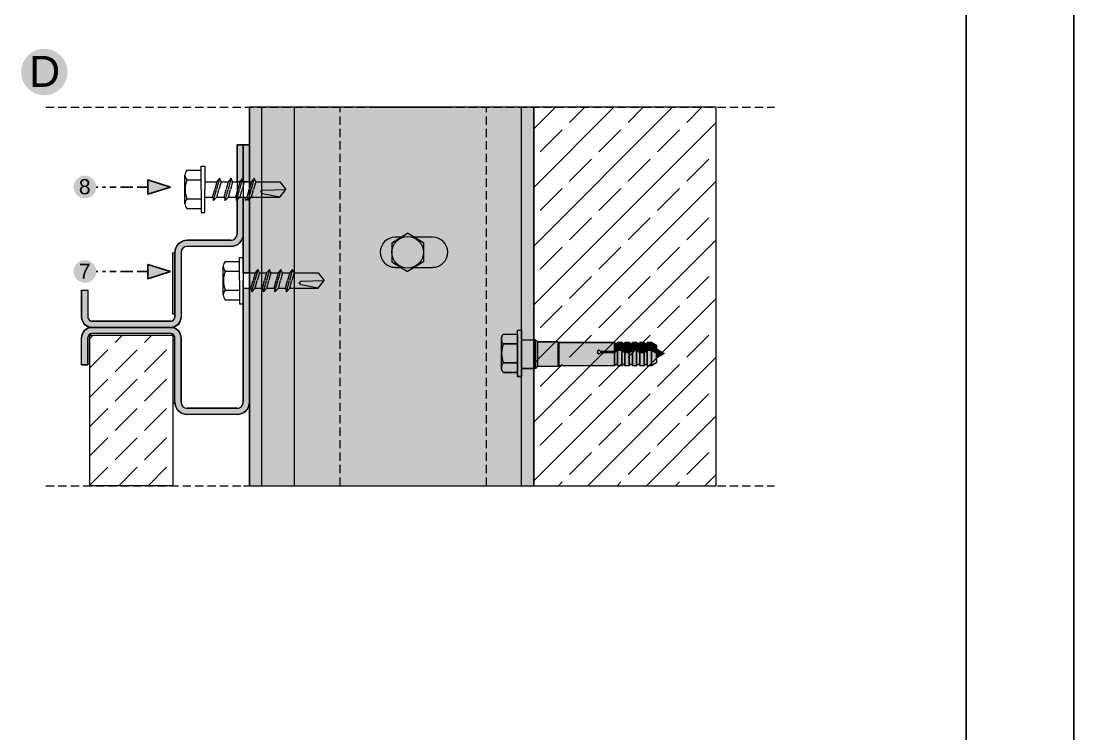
# Model space of a CAD drawing. Extents: x -106823 to -42801, y 48734 to 74234.
# Drawn here: x -45341 to -42801, y 69272 to 70990 of the extents above; entities that cross this region are included whole.
import ezdxf

# ---------------------------------------------------------------- set-up
doc = ezdxf.new("R2010")
doc.units = 0
doc.header["$MEASUREMENT"] = 0
doc.linetypes.add('Hidden Line', pattern=[30, 20, -10])
for name, color, linetype, lineweight, true_color in [('2D - Ogólne_Pen_No__2', 7, 'Continuous', 15, 0x7f7f7f), ('2D - Ogólne_Pen_No__5', 7, 'Continuous', 25, 0x40a5ff), ('2D - Ogólne_Pen_No__82', 7, 'Continuous', 20, 0xaaaaaa), ('2D Drafting - General_Pen_No__102', 7, 'Continuous', 13, 0xcccccc), ('2D Drafting - General_Pen_No__141', 7, 'Continuous', 0, 0xe8e8e8), ('2D Drafting - General_Pen_No__2', 7, 'Continuous', 15, 0x7f7f7f), ('2D Drafting - General_Pen_No__5', 7, 'Continuous', 25, 0x40a5ff), ('2D Drafting - General_Pen_No__81', 7, 'Continuous', 20, 0x6a6a6a)]:
    doc.layers.add(name, color=color, linetype=linetype, lineweight=lineweight, true_color=true_color)
for name, color, linetype, lineweight in [('2D Drafting - General_Pen_No__1', 7, 'Continuous', 13), ('2D Drafting - General_Pen_No__121', 255, 'Continuous', 0), ('Opisy - Tekst_Pen_No__121', 255, 'Continuous', 0)]:
    doc.layers.add(name, color=color, linetype=linetype, lineweight=lineweight)
doc.styles.add('GENERATED_STYLE_4', font='arial.ttf')

msp = doc.modelspace()

# ---------------------------------------------------------------- hatches: boundary and pattern name
at = {"layer": '2D - Ogólne_Pen_No__5', "linetype": 'Continuous'}
for points in [[(-45340.57, 70867.55, 1), (-45228.56, 70867.55, 1)], [(-45213.79, 70590.37, 1), (-45159.02, 70590.37, 1)], [(-45213.79, 70386.78, 1), (-45159.02, 70386.78, 1)]]:
    msp.add_hatch(color=256, dxfattribs=at).paths.add_polyline_path(points, flags=0)
at = {"layer": '2D Drafting - General_Pen_No__102', "linetype": 'Continuous'}
for points in [[(-44819.54, 70603.22), (-44819.54, 70692.07), (-44804.54, 70692.07), (-44804.54, 70603.22)], [(-44804.54, 70603.22), (-44804.54, 70692.07), (-44789.54, 70692.07), (-44789.54, 70605.06), (-44791.02, 70603.22)], [(-44804.54, 70603.22), (-44804.54, 70692.07), (-44789.54, 70692.07), (-44789.54, 70605.06), (-44791.02, 70603.22)], [(-45169.54, 70252.07, -0.4142136), (-45194.54, 70277.07), (-45194.54, 70342.07), (-45179.54, 70342.07), (-45179.54, 70334.03), (-45179.54, 70283.62), (-45179.54, 70277.07, 0.4142136), (-45169.54, 70267.07), (-44979.54, 70267.07, 0.4142136), (-44969.54, 70277.07), (-44969.54, 70432.07, -0.4142136), (-44939.54, 70462.07), (-44834.54, 70462.07, 0.4142136), (-44819.54, 70477.07), (-44819.54, 70528.67), (-44819.54, 70565.95), (-44804.54, 70565.95), (-44804.54, 70477.07, -0.4142136), (-44834.54, 70447.07), (-44939.54, 70447.07, 0.4142136), (-44954.54, 70432.07), (-44954.54, 70277.07, -0.4142136), (-44979.54, 70252.07)], [(-44789.54, 70383.59), (-44804.54, 70383.59), (-44804.54, 70420.87), (-44804.54, 70565.95), (-44801.01, 70565.95), (-44798.81, 70557.75), (-44790.61, 70565.95), (-44789.54, 70565.95)], [(-45169.54, 70252.07), (-44979.54, 70252.07, -0.4142136), (-44954.54, 70227.07), (-44954.54, 70072.07, 0.4142136), (-44939.54, 70057.07), (-44819.54, 70057.07, 0.4142136), (-44804.54, 70072.07), (-44804.54, 70346.31), (-44789.54, 70346.31), (-44789.54, 70072.07, -0.4142136), (-44819.54, 70042.07), (-44939.54, 70042.07, -0.4142136), (-44969.54, 70072.07), (-44969.54, 70227.07, 0.4142136), (-44979.54, 70237.07), (-45169.54, 70237.07, 0.4142136), (-45179.54, 70227.07), (-45179.54, 70220.53), (-45179.54, 70170.12), (-45179.54, 70162.07), (-45194.54, 70162.07), (-45194.54, 70227.07, -0.4142136)]]:
    msp.add_hatch(color=256, dxfattribs=at).paths.add_polyline_path(points, flags=0)
at = {"layer": '2D Drafting - General_Pen_No__121', "linetype": 'Continuous'}
for points in [[(-44142.81, 70212.38), (-44176.98, 70212.38, -0.4195601), (-44176.98, 70235.68), (-44142.81, 70235.68)], [(-44142.81, 70212.38), (-44176.98, 70212.38, -0.4195601), (-44176.98, 70235.68), (-44142.81, 70235.68)], [(-44133.49, 70189.47), (-44133.49, 70133.55), (-44142.81, 70133.55), (-44142.81, 70189.47), (-44142.81, 70245.38), (-44133.49, 70245.38)], [(-44133.49, 70189.47), (-44133.49, 70133.55), (-44142.81, 70133.55), (-44142.81, 70189.47), (-44142.81, 70245.38), (-44133.49, 70245.38)], [(-44181.25, 70189.47, 0.092424), (-44176.98, 70166.55, 0.201281), (-44181.87, 70154.9), (-44181.87, 70224.03, 0.201281), (-44176.98, 70212.38, 0.092424)], [(-44181.25, 70189.47, 0.092424), (-44176.98, 70166.55, 0.201281), (-44181.87, 70154.9), (-44181.87, 70224.03, 0.201281), (-44176.98, 70212.38, 0.092424)], [(-44142.81, 70166.55), (-44176.98, 70166.55, -0.092424), (-44181.25, 70189.47, -0.092424), (-44176.98, 70212.38), (-44142.81, 70212.38), (-44142.81, 70189.47)], [(-44142.81, 70166.55), (-44176.98, 70166.55, -0.092424), (-44181.25, 70189.47, -0.092424), (-44176.98, 70212.38), (-44142.81, 70212.38), (-44142.81, 70189.47)], [(-44103.49, 70152.79), (-44133.49, 70152.79), (-44133.49, 70189.47), (-44133.49, 70222.46), (-44103.49, 70222.46), (-44103.49, 70185.59)], [(-44133.49, 70152.79), (-44133.49, 70189.47), (-44133.49, 70222.46), (-44103.49, 70222.46), (-44103.49, 70186.54), (-44103.49, 70152.79)], [(-44103.49, 70152.79), (-44133.49, 70152.79), (-44133.49, 70189.47), (-44133.49, 70222.46), (-44103.49, 70222.46), (-44103.49, 70185.59)], [(-44133.49, 70152.79), (-44133.49, 70189.47), (-44133.49, 70222.46), (-44103.49, 70222.46), (-44103.49, 70186.54), (-44103.49, 70152.79)], [(-44103.49, 70152.89), (-44103.49, 70185.59), (-44103.49, 70222.46), (-44099.98, 70222.46), (-44099.98, 70152.89)], [(-44103.49, 70152.89), (-44103.49, 70185.59), (-44103.49, 70209.94), (-44099.98, 70214.31), (-44099.98, 70152.89)], [(-44099.98, 70152.89), (-44099.98, 70222.46), (-44099.8, 70222.46), (-44094.39, 70217.05), (-44094.39, 70158.3), (-44099.8, 70152.89)], [(-44099.98, 70152.89), (-44099.98, 70222.46), (-44099.8, 70222.46), (-44094.39, 70217.05), (-44094.39, 70158.3), (-44099.8, 70152.89)], [(-44094.39, 70158.2), (-44094.39, 70217.05), (-44044.64, 70217.05), (-44044.64, 70158.2)], [(-44094.39, 70158.2), (-44094.39, 70217.05), (-44044.64, 70217.05), (-44044.64, 70158.2)], [(-44044.64, 70158.2), (-44044.64, 70217.05), (-44043.4, 70215.8), (-44043.4, 70159.45)], [(-44044.64, 70158.2), (-44044.64, 70217.05), (-44043.4, 70215.8), (-44043.4, 70159.45)], [(-44043.4, 70159.45), (-44043.4, 70215.8), (-43908.98, 70215.8), (-43908.98, 70194.15), (-43942.29, 70194.15, 5.4750432), (-43942.29, 70191.19), (-43908.98, 70191.19), (-43908.98, 70159.45)], [(-44043.4, 70159.45), (-44043.4, 70215.8), (-43908.98, 70215.8), (-43908.98, 70194.15), (-43942.29, 70194.15, 5.4750432), (-43942.29, 70191.19), (-43908.98, 70191.19), (-43908.98, 70159.45)], [(-43901.54, 70212.84), (-43901.54, 70199.89), (-43908.98, 70194.15), (-43908.98, 70215.8), (-43905.24, 70212.84)], [(-43901.54, 70212.84), (-43901.54, 70199.89), (-43908.98, 70194.15), (-43908.98, 70215.8), (-43905.24, 70212.84)], [(-43891.18, 70215.8), (-43891.18, 70199.89), (-43901.54, 70199.89), (-43901.54, 70215.8)], [(-43891.18, 70215.8), (-43891.18, 70199.89), (-43901.54, 70199.89), (-43901.54, 70215.8)], [(-43883.74, 70212.84), (-43883.74, 70194.15), (-43891.18, 70199.89), (-43891.18, 70215.8), (-43887.44, 70212.84)], [(-43883.74, 70212.84), (-43883.74, 70194.15), (-43891.18, 70199.89), (-43891.18, 70215.8), (-43887.44, 70212.84)], [(-43873.39, 70215.8), (-43873.39, 70194.15), (-43883.74, 70194.15), (-43883.74, 70215.8)], [(-43873.39, 70215.8), (-43873.39, 70194.15), (-43883.74, 70194.15), (-43883.74, 70215.8)], [(-43873.39, 70194.15), (-43873.39, 70215.8), (-43869.64, 70212.84), (-43865.95, 70212.84), (-43865.95, 70199.89)], [(-43873.39, 70194.15), (-43873.39, 70215.8), (-43869.64, 70212.84), (-43865.95, 70212.84), (-43865.95, 70199.89)], [(-43855.59, 70215.8), (-43855.59, 70199.89), (-43865.95, 70199.89), (-43865.95, 70215.8)], [(-43855.59, 70215.8), (-43855.59, 70199.89), (-43865.95, 70199.89), (-43865.95, 70215.8)], [(-43848.15, 70212.84), (-43848.15, 70194.15), (-43855.59, 70199.89), (-43855.59, 70215.8), (-43851.85, 70212.84)], [(-43848.15, 70212.84), (-43848.15, 70194.15), (-43855.59, 70199.89), (-43855.59, 70215.8), (-43851.85, 70212.84)], [(-43837.79, 70215.8), (-43837.79, 70194.15), (-43848.15, 70194.15), (-43848.15, 70215.8)], [(-43837.79, 70215.8), (-43837.79, 70194.15), (-43848.15, 70194.15), (-43848.15, 70215.8)], [(-43830.35, 70212.84), (-43830.35, 70199.89), (-43837.79, 70194.15), (-43837.79, 70215.8), (-43834.05, 70212.84)], [(-43830.35, 70212.84), (-43830.35, 70199.89), (-43837.79, 70194.15), (-43837.79, 70215.8), (-43834.05, 70212.84)], [(-43830.35, 70199.89), (-43830.35, 70215.8), (-43820, 70215.8), (-43820, 70199.89)], [(-43830.35, 70199.89), (-43830.35, 70215.8), (-43820, 70215.8), (-43820, 70199.89)], [(-43807.62, 70192.74), (-43820, 70199.89), (-43820, 70215.8), (-43807.62, 70208.65)], [(-43807.62, 70192.74), (-43820, 70199.89), (-43820, 70215.8), (-43807.62, 70208.65)], [(-43908.98, 70191.19), (-43942.29, 70191.19, -5.4750432), (-43942.29, 70194.15), (-43908.98, 70194.15)], [(-43908.98, 70191.19), (-43942.29, 70191.19, -5.4750432), (-43942.29, 70194.15), (-43908.98, 70194.15)], [(-43908.98, 70194.15), (-43901.54, 70199.89), (-43901.54, 70196.93), (-43908.98, 70191.19)], [(-43908.98, 70194.15), (-43901.54, 70199.89), (-43901.54, 70196.93), (-43908.98, 70191.19)], [(-43901.54, 70162.41), (-43905.24, 70162.41), (-43908.98, 70159.45), (-43908.98, 70191.19), (-43901.54, 70196.93)], [(-43901.54, 70162.41), (-43905.24, 70162.41), (-43908.98, 70159.45), (-43908.98, 70191.19), (-43901.54, 70196.93)], [(-43901.54, 70199.89), (-43891.18, 70199.89), (-43891.18, 70196.93), (-43901.54, 70196.93)], [(-43901.54, 70199.89), (-43891.18, 70199.89), (-43891.18, 70196.93), (-43901.54, 70196.93)], [(-43901.54, 70159.45), (-43901.54, 70196.93), (-43891.18, 70196.93), (-43891.18, 70159.45)], [(-43901.54, 70159.45), (-43901.54, 70196.93), (-43891.18, 70196.93), (-43891.18, 70159.45)], [(-43883.74, 70191.19), (-43891.18, 70196.93), (-43891.18, 70199.89), (-43883.74, 70194.15)], [(-43883.74, 70191.19), (-43891.18, 70196.93), (-43891.18, 70199.89), (-43883.74, 70194.15)], [(-43883.74, 70162.41), (-43887.44, 70162.41), (-43891.18, 70159.45), (-43891.18, 70196.93), (-43883.74, 70191.19)], [(-43883.74, 70162.41), (-43887.44, 70162.41), (-43891.18, 70159.45), (-43891.18, 70196.93), (-43883.74, 70191.19)], [(-43883.74, 70194.15), (-43873.39, 70194.15), (-43873.39, 70191.19), (-43883.74, 70191.19)], [(-43883.74, 70194.15), (-43873.39, 70194.15), (-43873.39, 70191.19), (-43883.74, 70191.19)], [(-43883.74, 70159.45), (-43883.74, 70191.19), (-43873.39, 70191.19), (-43873.39, 70159.45)], [(-43883.74, 70159.45), (-43883.74, 70191.19), (-43873.39, 70191.19), (-43873.39, 70159.45)], [(-43865.95, 70196.93), (-43873.39, 70191.19), (-43873.39, 70194.15), (-43865.95, 70199.89)], [(-43865.95, 70196.93), (-43873.39, 70191.19), (-43873.39, 70194.15), (-43865.95, 70199.89)], [(-43865.95, 70162.41), (-43869.64, 70162.41), (-43873.39, 70159.45), (-43873.39, 70191.19), (-43865.95, 70196.93)], [(-43865.95, 70162.41), (-43869.64, 70162.41), (-43873.39, 70159.45), (-43873.39, 70191.19), (-43865.95, 70196.93)], [(-43855.59, 70196.93), (-43865.95, 70196.93), (-43865.95, 70199.89), (-43855.59, 70199.89)], [(-43855.59, 70196.93), (-43865.95, 70196.93), (-43865.95, 70199.89), (-43855.59, 70199.89)], [(-43855.59, 70159.45), (-43865.95, 70159.45), (-43865.95, 70196.93), (-43855.59, 70196.93)], [(-43855.59, 70159.45), (-43865.95, 70159.45), (-43865.95, 70196.93), (-43855.59, 70196.93)], [(-43848.15, 70191.19), (-43855.59, 70196.93), (-43855.59, 70199.89), (-43848.15, 70194.15)], [(-43848.15, 70191.19), (-43855.59, 70196.93), (-43855.59, 70199.89), (-43848.15, 70194.15)], [(-43848.15, 70162.41), (-43851.85, 70162.41), (-43855.59, 70159.45), (-43855.59, 70196.93), (-43848.15, 70191.19)], [(-43848.15, 70162.41), (-43851.85, 70162.41), (-43855.59, 70159.45), (-43855.59, 70196.93), (-43848.15, 70191.19)], [(-43848.15, 70194.15), (-43837.79, 70194.15), (-43837.79, 70191.19), (-43848.15, 70191.19)], [(-43848.15, 70194.15), (-43837.79, 70194.15), (-43837.79, 70191.19), (-43848.15, 70191.19)], [(-43837.79, 70159.45), (-43848.15, 70159.45), (-43848.15, 70191.19), (-43837.79, 70191.19)], [(-43837.79, 70159.45), (-43848.15, 70159.45), (-43848.15, 70191.19), (-43837.79, 70191.19)], [(-43837.79, 70194.15), (-43830.35, 70199.89), (-43830.35, 70196.93), (-43837.79, 70191.19)], [(-43837.79, 70194.15), (-43830.35, 70199.89), (-43830.35, 70196.93), (-43837.79, 70191.19)], [(-43830.35, 70162.41), (-43834.05, 70162.41), (-43837.79, 70159.45), (-43837.79, 70191.19), (-43830.35, 70196.93)], [(-43830.35, 70162.41), (-43834.05, 70162.41), (-43837.79, 70159.45), (-43837.79, 70191.19), (-43830.35, 70196.93)], [(-43830.35, 70199.89), (-43820, 70199.89), (-43820, 70196.93), (-43830.35, 70196.93)], [(-43830.35, 70199.89), (-43820, 70199.89), (-43820, 70196.93), (-43830.35, 70196.93)], [(-43830.35, 70159.45), (-43830.35, 70196.93), (-43820, 70196.93), (-43820, 70159.45)], [(-43830.35, 70159.45), (-43830.35, 70196.93), (-43820, 70196.93), (-43820, 70159.45)], [(-43807.62, 70189.79), (-43820, 70196.93), (-43820, 70199.89), (-43807.62, 70192.74)], [(-43807.62, 70189.79), (-43820, 70196.93), (-43820, 70199.89), (-43807.62, 70192.74)], [(-43807.62, 70166.6), (-43820, 70159.45), (-43820, 70196.93), (-43807.62, 70189.79)], [(-43807.62, 70166.6), (-43820, 70159.45), (-43820, 70196.93), (-43807.62, 70189.79)], [(-43788.89, 70189.37), (-43807.62, 70178.56), (-43807.62, 70200.18)], [(-43788.89, 70189.37), (-43807.62, 70178.56), (-43807.62, 70200.18)], [(-44142.81, 70143.25), (-44176.98, 70143.25, -0.4195601), (-44176.98, 70166.55), (-44142.81, 70166.55)], [(-44142.81, 70143.25), (-44176.98, 70143.25, -0.4195601), (-44176.98, 70166.55), (-44142.81, 70166.55)]]:
    msp.add_hatch(color=256, dxfattribs=at).paths.add_polyline_path(points, flags=0)
at = {"layer": '2D Drafting - General_Pen_No__141', "linetype": 'Continuous'}
msp.add_hatch(color=256, dxfattribs=at).paths.add_polyline_path([(-44789.54, 69870.59), (-44103.49, 69870.59), (-44103.49, 70782.5), (-44789.54, 70782.5)], flags=0)
at = {"layer": '2D Drafting - General_Pen_No__5', "linetype": 'Continuous'}
for points in [[(-45034.53, 70607.65), (-45034.53, 70573.1), (-44980.43, 70590.37)], [(-45034.53, 70404.05), (-45034.53, 70369.5), (-44980.43, 70386.78)]]:
    msp.add_hatch(color=256, dxfattribs=at).paths.add_polyline_path(points, flags=0)
at = {"layer": '2D Drafting - General_Pen_No__81', "linetype": 'Continuous'}
h = msp.add_hatch(dxfattribs=at)
h.set_pattern_fill('Solid___Dashed', color=256, style=0, pattern_type=2)
h.set_pattern_definition([(45, (0, 0), (-70.71068, 70.71068), []), (45, (-35.36, 35.36), (-70.71068, 70.71068), [75, -25])])
h.paths.add_polyline_path([(-44103.49, 70782.5), (-44103.49, 69870.59), (-43663.74, 69870.59), (-43663.74, 70447.3), (-43663.74, 70782.5)], flags=0)
for points in [[(-44974.45, 70432.07), (-44969.54, 70432.07), (-44969.54, 70283.62), (-44974.45, 70283.62)], [(-44974.45, 70069.9), (-44969.54, 70069.9), (-44969.54, 70220.53), (-44974.45, 70220.53)]]:
    msp.add_hatch(color=256, dxfattribs=at).paths.add_polyline_path(points, flags=0)
h = msp.add_hatch(dxfattribs=at)
h.set_pattern_fill('Beton', color=256, style=0, pattern_type=2)
h.set_pattern_definition([(45, (0, 0), (-70.71068, 70.71068), [75, -25]), (45, (7e-15, 70.71), (-70.71068, 70.71068), [75, -25])])
h.paths.add_polyline_path([(-45174.54, 70233.34), (-44974.54, 70233.34), (-44974.54, 69870.59), (-45174.54, 69870.59)], flags=0)

# ---------------------------------------------------------------- linework, layer by layer
at = {"layer": '2D - Ogólne_Pen_No__2', "linetype": 'Continuous'}
for p, q in [((-44099.8, 70222.46), (-44103.49, 70222.46)), ((-44099.8, 70222.46), (-44103.49, 70222.46)), ((-44094.39, 70217.05), (-44099.8, 70222.46)), ((-44094.39, 70217.05), (-44099.8, 70222.46)), ((-44044.64, 70217.05), (-44094.39, 70217.05)), ((-44094.39, 70217.05), (-44094.39, 70158.2)), ((-44044.64, 70217.05), (-44094.39, 70217.05)), ((-44094.39, 70217.05), (-44094.39, 70158.2)), ((-44043.4, 70215.8), (-44044.64, 70217.05)), ((-44044.64, 70217.05), (-44044.64, 70158.2)), ((-44043.4, 70215.8), (-44044.64, 70217.05)), ((-44044.64, 70217.05), (-44044.64, 70158.2)), ((-43908.98, 70215.8), (-44043.4, 70215.8)), ((-44043.4, 70159.45), (-44043.4, 70215.8)), ((-43908.98, 70215.8), (-44043.4, 70215.8)), ((-44043.4, 70159.45), (-44043.4, 70215.8)), ((-43905.24, 70212.84), (-43908.98, 70215.8)), ((-43908.98, 70215.8), (-43908.98, 70159.45)), ((-43905.24, 70212.84), (-43908.98, 70215.8)), ((-43908.98, 70215.8), (-43908.98, 70159.45)), ((-43901.54, 70212.84), (-43905.24, 70212.84)), ((-43901.54, 70212.84), (-43905.24, 70212.84)), ((-43901.54, 70215.8), (-43901.54, 70212.84)), ((-43891.18, 70215.8), (-43901.54, 70215.8)), ((-43901.54, 70215.8), (-43901.54, 70159.45)), ((-43901.54, 70215.8), (-43901.54, 70212.84)), ((-43891.18, 70215.8), (-43901.54, 70215.8)), ((-43901.54, 70215.8), (-43901.54, 70159.45)), ((-43887.44, 70212.84), (-43891.18, 70215.8)), ((-43891.18, 70215.8), (-43891.18, 70159.45)), ((-43887.44, 70212.84), (-43891.18, 70215.8)), ((-43891.18, 70215.8), (-43891.18, 70159.45)), ((-43883.74, 70212.84), (-43887.44, 70212.84)), ((-43883.74, 70212.84), (-43887.44, 70212.84)), ((-43883.74, 70215.8), (-43883.74, 70212.84)), ((-43873.39, 70215.8), (-43883.74, 70215.8)), ((-43883.74, 70215.8), (-43883.74, 70159.45)), ((-43883.74, 70215.8), (-43883.74, 70212.84)), ((-43873.39, 70215.8), (-43883.74, 70215.8)), ((-43883.74, 70215.8), (-43883.74, 70159.45)), ((-43869.64, 70212.84), (-43873.39, 70215.8)), ((-43873.39, 70215.8), (-43873.39, 70159.45)), ((-43869.64, 70212.84), (-43873.39, 70215.8)), ((-43873.39, 70215.8), (-43873.39, 70159.45)), ((-43865.95, 70212.84), (-43869.64, 70212.84)), ((-43865.95, 70212.84), (-43869.64, 70212.84)), ((-43865.95, 70215.8), (-43865.95, 70212.84)), ((-43855.59, 70215.8), (-43865.95, 70215.8)), ((-43865.95, 70215.8), (-43865.95, 70159.45)), ((-43865.95, 70215.8), (-43865.95, 70212.84)), ((-43855.59, 70215.8), (-43865.95, 70215.8)), ((-43865.95, 70215.8), (-43865.95, 70159.45)), ((-43851.85, 70212.84), (-43855.59, 70215.8)), ((-43855.59, 70215.8), (-43855.59, 70159.45)), ((-43851.85, 70212.84), (-43855.59, 70215.8)), ((-43855.59, 70215.8), (-43855.59, 70159.45)), ((-43848.15, 70212.84), (-43851.85, 70212.84)), ((-43848.15, 70212.84), (-43851.85, 70212.84)), ((-43848.15, 70215.8), (-43848.15, 70212.84)), ((-43837.79, 70215.8), (-43848.15, 70215.8)), ((-43848.15, 70215.8), (-43848.15, 70159.45)), ((-43848.15, 70215.8), (-43848.15, 70212.84)), ((-43837.79, 70215.8), (-43848.15, 70215.8)), ((-43848.15, 70215.8), (-43848.15, 70159.45)), ((-43834.05, 70212.84), (-43837.79, 70215.8)), ((-43837.79, 70215.8), (-43837.79, 70159.45)), ((-43834.05, 70212.84), (-43837.79, 70215.8)), ((-43837.79, 70215.8), (-43837.79, 70159.45)), ((-43830.35, 70212.84), (-43834.05, 70212.84)), ((-43830.35, 70212.84), (-43834.05, 70212.84)), ((-43830.35, 70215.8), (-43830.35, 70159.45)), ((-43820, 70215.8), (-43830.35, 70215.8)), ((-43830.35, 70215.8), (-43830.35, 70159.45)), ((-43820, 70215.8), (-43830.35, 70215.8)), ((-43807.62, 70208.65), (-43820, 70215.8)), ((-43820, 70215.8), (-43820, 70159.45)), ((-43807.62, 70208.65), (-43820, 70215.8)), ((-43820, 70215.8), (-43820, 70159.45)), ((-43807.62, 70208.65), (-43807.62, 70166.6)), ((-43807.62, 70208.65), (-43807.62, 70166.6)), ((-44103.49, 70152.89), (-44103.49, 70186.64)), ((-44103.49, 70152.89), (-44103.49, 70186.64)), ((-43908.98, 70194.15), (-43942.29, 70194.15)), ((-43908.98, 70194.15), (-43942.29, 70194.15)), ((-43908.98, 70191.19), (-43942.29, 70191.19)), ((-43908.98, 70191.19), (-43942.29, 70191.19)), ((-43901.54, 70199.89), (-43908.98, 70194.15)), ((-43901.54, 70199.89), (-43908.98, 70194.15)), ((-43901.54, 70196.93), (-43908.98, 70191.19)), ((-43901.54, 70196.93), (-43908.98, 70191.19)), ((-43891.18, 70199.89), (-43901.54, 70199.89)), ((-43891.18, 70199.89), (-43901.54, 70199.89)), ((-43891.18, 70196.93), (-43901.54, 70196.93)), ((-43891.18, 70196.93), (-43901.54, 70196.93)), ((-43883.74, 70194.15), (-43891.18, 70199.89)), ((-43883.74, 70194.15), (-43891.18, 70199.89)), ((-43883.74, 70191.19), (-43891.18, 70196.93)), ((-43883.74, 70191.19), (-43891.18, 70196.93)), ((-43873.39, 70194.15), (-43883.74, 70194.15)), ((-43873.39, 70194.15), (-43883.74, 70194.15)), ((-43873.39, 70191.19), (-43883.74, 70191.19)), ((-43873.39, 70191.19), (-43883.74, 70191.19)), ((-43865.95, 70199.89), (-43873.39, 70194.15)), ((-43865.95, 70199.89), (-43873.39, 70194.15)), ((-43865.95, 70196.93), (-43873.39, 70191.19)), ((-43865.95, 70196.93), (-43873.39, 70191.19)), ((-43855.59, 70199.89), (-43865.95, 70199.89)), ((-43855.59, 70199.89), (-43865.95, 70199.89)), ((-43855.59, 70196.93), (-43865.95, 70196.93)), ((-43855.59, 70196.93), (-43865.95, 70196.93)), ((-43848.15, 70194.15), (-43855.59, 70199.89)), ((-43848.15, 70194.15), (-43855.59, 70199.89)), ((-43848.15, 70191.19), (-43855.59, 70196.93)), ((-43848.15, 70191.19), (-43855.59, 70196.93)), ((-43837.79, 70194.15), (-43848.15, 70194.15)), ((-43837.79, 70194.15), (-43848.15, 70194.15)), ((-43837.79, 70191.19), (-43848.15, 70191.19)), ((-43837.79, 70191.19), (-43848.15, 70191.19)), ((-43830.35, 70199.89), (-43837.79, 70194.15)), ((-43830.35, 70199.89), (-43837.79, 70194.15)), ((-43830.35, 70196.93), (-43837.79, 70191.19)), ((-43830.35, 70196.93), (-43837.79, 70191.19)), ((-43820, 70199.89), (-43830.35, 70199.89)), ((-43820, 70199.89), (-43830.35, 70199.89)), ((-43820, 70196.93), (-43830.35, 70196.93)), ((-43820, 70196.93), (-43830.35, 70196.93)), ((-43807.62, 70192.74), (-43820, 70199.89)), ((-43807.62, 70192.74), (-43820, 70199.89)), ((-43807.62, 70189.79), (-43820, 70196.93)), ((-43807.62, 70189.79), (-43820, 70196.93)), ((-43807.62, 70200.18), (-43788.89, 70189.37)), ((-43807.62, 70200.18), (-43788.89, 70189.37)), ((-43807.62, 70178.56), (-43788.89, 70189.37)), ((-43807.62, 70178.56), (-43788.89, 70189.37)), ((-44099.8, 70152.89), (-44103.49, 70152.89)), ((-44099.8, 70152.89), (-44103.49, 70152.89)), ((-44099.8, 70152.79), (-44103.49, 70152.79)), ((-44099.8, 70152.79), (-44103.49, 70152.79)), ((-44094.39, 70158.3), (-44099.8, 70152.89)), ((-44094.39, 70158.3), (-44099.8, 70152.89)), ((-44094.39, 70158.2), (-44099.8, 70152.79)), ((-44094.39, 70158.2), (-44099.8, 70152.79)), ((-44044.64, 70158.2), (-44094.39, 70158.2)), ((-44044.64, 70158.2), (-44094.39, 70158.2)), ((-44043.4, 70159.45), (-44044.64, 70158.2)), ((-44043.4, 70159.45), (-44044.64, 70158.2)), ((-43908.98, 70159.45), (-44043.4, 70159.45)), ((-43908.98, 70159.45), (-44043.4, 70159.45)), ((-43905.24, 70162.41), (-43908.98, 70159.45)), ((-43905.24, 70162.41), (-43908.98, 70159.45)), ((-43901.54, 70162.41), (-43905.24, 70162.41)), ((-43901.54, 70162.41), (-43905.24, 70162.41)), ((-43901.54, 70159.45), (-43901.54, 70162.41)), ((-43901.54, 70159.45), (-43901.54, 70162.41)), ((-43891.18, 70159.45), (-43901.54, 70159.45)), ((-43891.18, 70159.45), (-43901.54, 70159.45)), ((-43887.44, 70162.41), (-43891.18, 70159.45)), ((-43887.44, 70162.41), (-43891.18, 70159.45)), ((-43883.74, 70162.41), (-43887.44, 70162.41)), ((-43883.74, 70162.41), (-43887.44, 70162.41)), ((-43883.74, 70159.45), (-43883.74, 70162.41)), ((-43883.74, 70159.45), (-43883.74, 70162.41)), ((-43873.39, 70159.45), (-43883.74, 70159.45)), ((-43873.39, 70159.45), (-43883.74, 70159.45)), ((-43869.64, 70162.41), (-43873.39, 70159.45)), ((-43869.64, 70162.41), (-43873.39, 70159.45)), ((-43865.95, 70162.41), (-43869.64, 70162.41)), ((-43865.95, 70162.41), (-43869.64, 70162.41)), ((-43865.95, 70159.45), (-43865.95, 70162.41)), ((-43865.95, 70159.45), (-43865.95, 70162.41)), ((-43855.59, 70159.45), (-43865.95, 70159.45)), ((-43855.59, 70159.45), (-43865.95, 70159.45)), ((-43851.85, 70162.41), (-43855.59, 70159.45)), ((-43851.85, 70162.41), (-43855.59, 70159.45)), ((-43848.15, 70162.41), (-43851.85, 70162.41)), ((-43848.15, 70162.41), (-43851.85, 70162.41)), ((-43848.15, 70159.45), (-43848.15, 70162.41)), ((-43848.15, 70159.45), (-43848.15, 70162.41)), ((-43837.79, 70159.45), (-43848.15, 70159.45)), ((-43837.79, 70159.45), (-43848.15, 70159.45)), ((-43834.05, 70162.41), (-43837.79, 70159.45)), ((-43834.05, 70162.41), (-43837.79, 70159.45)), ((-43830.35, 70162.41), (-43834.05, 70162.41)), ((-43830.35, 70162.41), (-43834.05, 70162.41)), ((-43820, 70159.45), (-43830.35, 70159.45)), ((-43820, 70159.45), (-43830.35, 70159.45)), ((-43807.62, 70166.6), (-43820, 70159.45)), ((-43807.62, 70166.6), (-43820, 70159.45))]:
    msp.add_line(p, q, dxfattribs=at)
at = {"layer": '2D - Ogólne_Pen_No__5', "linetype": 'Continuous'}
for p, q in [((-45159.02, 70590.37), (-45155.36, 70590.37)), ((-45144.39, 70590.37), (-45137.07, 70590.37)), ((-45126.09, 70590.37), (-45111.45, 70590.37)), ((-45100.47, 70590.37), (-45071.19, 70590.37)), ((-45060.21, 70590.37), (-45034.53, 70590.37)), ((-45034.53, 70573.1), (-45034.53, 70607.65)), ((-44980.43, 70590.37), (-45034.53, 70607.65)), ((-44980.43, 70590.37), (-45034.53, 70573.1)), ((-45159.02, 70386.78), (-45155.36, 70386.78)), ((-45144.39, 70386.78), (-45137.07, 70386.78)), ((-45126.09, 70386.78), (-45111.45, 70386.78)), ((-45100.47, 70386.78), (-45071.19, 70386.78)), ((-45060.21, 70386.78), (-45034.53, 70386.78)), ((-44980.43, 70386.78), (-45034.53, 70404.05)), ((-45034.53, 70369.5), (-45034.53, 70404.05)), ((-44980.43, 70386.78), (-45034.53, 70369.5))]:
    msp.add_line(p, q, dxfattribs=at)
at = {"layer": '2D - Ogólne_Pen_No__82', "linetype": 'Continuous'}
msp.add_arc((-43946.2, 70192.67), 4.18, 20.70161, 339.29839, dxfattribs=at)
msp.add_arc((-43946.2, 70192.67), 4.18, 20.70161, 339.29839, dxfattribs=at)
at = {"layer": '2D Drafting - General_Pen_No__1', "linetype": 'Continuous', "flags": 128}
for points in [[(-45034.53, 70607.65), (-45034.53, 70573.1), (-44980.43, 70590.37)], [(-45034.53, 70404.05), (-45034.53, 70369.5), (-44980.43, 70386.78)]]:
    msp.add_lwpolyline(points, close=True, dxfattribs=at)
at = {"layer": '2D Drafting - General_Pen_No__2', "linetype": 'Hidden Line'}
for p, q in [((-45280.69, 70782.5), (-43523.35, 70782.5)), ((-44570.48, 69870.59), (-44570.48, 70782.5)), ((-44217.76, 69870.59), (-44217.76, 70782.5)), ((-45280.69, 69870.59), (-43523.35, 69870.59))]:
    msp.add_line(p, q, dxfattribs=at)
at = {"layer": '2D Drafting - General_Pen_No__2', "linetype": 'Continuous'}
for p, q in [((-44789.54, 69870.59), (-44789.54, 70782.5)), ((-44759.54, 69870.59), (-44759.54, 70782.5)), ((-44681.21, 69870.59), (-44681.21, 70782.5)), ((-44486.53, 70782.5), (-44303.49, 70782.5)), ((-44133.49, 69870.59), (-44133.49, 70782.5)), ((-44103.49, 69870.59), (-44103.49, 70782.5)), ((-43663.74, 69870.59), (-43663.74, 70782.5)), ((-44819.54, 70692.07), (-44819.54, 70477.07)), ((-44804.54, 70692.07), (-44819.54, 70692.07)), ((-44804.54, 70692.07), (-44804.54, 70072.07)), ((-44789.54, 70692.07), (-44804.54, 70692.07)), ((-44804.54, 70692.07), (-44804.54, 70477.07)), ((-44789.54, 70692.07), (-44789.54, 70072.07)), ((-44906.35, 70584.57), (-44906.35, 70640.49)), ((-44906.35, 70640.49), (-44897.03, 70640.49)), ((-44897.03, 70640.49), (-44897.03, 70584.57)), ((-44945.41, 70550.01), (-44945.41, 70619.14)), ((-44940.52, 70630.79), (-44906.35, 70630.79)), ((-44861.92, 70611.41), (-44869.11, 70584.57)), ((-44861.92, 70611.41), (-44868.51, 70603.21)), ((-44858.11, 70603.21), (-44861.92, 70611.41)), ((-44834.08, 70611.41), (-44841.27, 70584.57)), ((-44834.08, 70611.41), (-44840.67, 70603.21)), ((-44830.27, 70603.21), (-44834.08, 70611.41)), ((-44806.24, 70611.41), (-44813.43, 70584.57)), ((-44806.24, 70611.41), (-44812.83, 70603.21)), ((-44802.43, 70603.21), (-44806.24, 70611.41)), ((-44778.39, 70611.41), (-44785.59, 70584.57)), ((-44778.39, 70611.41), (-44784.99, 70603.21)), ((-44774.59, 70603.21), (-44778.39, 70611.41)), ((-44940.52, 70607.49), (-44906.35, 70607.49)), ((-44906.35, 70584.57), (-44906.35, 70528.66)), ((-44897.03, 70603.21), (-44868.51, 70603.21)), ((-44897.03, 70528.66), (-44897.03, 70584.57)), ((-44878.5, 70565.93), (-44873.5, 70584.57)), ((-44876.3, 70557.73), (-44869.11, 70584.57)), ((-44868.51, 70603.21), (-44873.5, 70584.57)), ((-44868.1, 70565.93), (-44863.11, 70584.57)), ((-44858.11, 70603.21), (-44863.11, 70584.57)), ((-44858.11, 70603.21), (-44840.67, 70603.21)), ((-44850.66, 70565.93), (-44845.66, 70584.57)), ((-44848.46, 70557.73), (-44841.27, 70584.57)), ((-44840.67, 70603.21), (-44845.66, 70584.57)), ((-44840.26, 70565.93), (-44835.27, 70584.57)), ((-44830.27, 70603.21), (-44835.27, 70584.57)), ((-44830.27, 70603.21), (-44812.83, 70603.21)), ((-44822.82, 70565.93), (-44817.82, 70584.57)), ((-44820.62, 70557.73), (-44813.43, 70584.57)), ((-44812.83, 70603.21), (-44817.82, 70584.57)), ((-44812.42, 70565.93), (-44807.42, 70584.57)), ((-44802.43, 70603.21), (-44807.42, 70584.57)), ((-44802.43, 70603.21), (-44784.99, 70603.21)), ((-44794.97, 70565.93), (-44789.98, 70584.57)), ((-44792.78, 70557.73), (-44785.59, 70584.57)), ((-44784.99, 70603.21), (-44789.98, 70584.57)), ((-44784.58, 70565.93), (-44779.58, 70584.57)), ((-44774.59, 70603.21), (-44779.58, 70584.57)), ((-44774.59, 70603.21), (-44716.07, 70603.21)), ((-44757.04, 70582.84), (-44702.09, 70584.57)), ((-44716.07, 70603.21), (-44702.09, 70584.57)), ((-44716.07, 70565.93), (-44702.09, 70584.57)), ((-44940.52, 70561.66), (-44906.35, 70561.66)), ((-44897.03, 70565.93), (-44878.5, 70565.93)), ((-44878.5, 70565.93), (-44876.3, 70557.73)), ((-44876.3, 70557.73), (-44868.1, 70565.93)), ((-44868.1, 70565.93), (-44850.66, 70565.93)), ((-44850.66, 70565.93), (-44848.46, 70557.73)), ((-44848.46, 70557.73), (-44840.26, 70565.93)), ((-44840.26, 70565.93), (-44822.82, 70565.93)), ((-44822.82, 70565.93), (-44820.62, 70557.73)), ((-44820.62, 70557.73), (-44812.42, 70565.93)), ((-44812.42, 70565.93), (-44794.97, 70565.93)), ((-44794.97, 70565.93), (-44792.78, 70557.73)), ((-44792.78, 70557.73), (-44784.58, 70565.93)), ((-44784.58, 70565.93), (-44716.07, 70565.93)), ((-44761.9, 70580.14), (-44757.04, 70582.84)), ((-44758.12, 70573.94), (-44761.9, 70580.14)), ((-44716.07, 70565.93), (-44758.12, 70573.94)), ((-44940.52, 70538.36), (-44906.35, 70538.36)), ((-44906.35, 70528.66), (-44897.03, 70528.66)), ((-44834.54, 70462.07), (-44939.54, 70462.07)), ((-44446.14, 70456.12), (-44407.97, 70479.12)), ((-44424.08, 70469.41), (-44437.83, 70469.41)), ((-44369.81, 70456.12), (-44407.97, 70479.12)), ((-44347.66, 70469.41), (-44391.86, 70469.41)), ((-44969.54, 70432.07), (-44969.54, 70277.07)), ((-44954.54, 70432.07), (-44954.54, 70277.07)), ((-44834.54, 70447.07), (-44939.54, 70447.07)), ((-44446.14, 70456.12), (-44446.14, 70410.12)), ((-44369.81, 70456.12), (-44369.81, 70410.12)), ((-44848.03, 70411.17), (-44813.86, 70411.17)), ((-44813.86, 70364.95), (-44813.86, 70420.87)), ((-44813.86, 70420.87), (-44804.54, 70420.87)), ((-44804.54, 70420.87), (-44804.54, 70364.95)), ((-44446.14, 70410.12), (-44407.97, 70387.12)), ((-44369.81, 70410.12), (-44407.97, 70387.12)), ((-44852.92, 70330.39), (-44852.92, 70399.52)), ((-44848.03, 70387.87), (-44813.86, 70387.87)), ((-44804.54, 70383.59), (-44776.02, 70383.59)), ((-44776.02, 70383.59), (-44781.01, 70364.95)), ((-44769.43, 70391.79), (-44776.62, 70364.95)), ((-44769.43, 70391.79), (-44776.02, 70383.59)), ((-44765.62, 70383.59), (-44770.61, 70364.95)), ((-44765.62, 70383.59), (-44769.43, 70391.79)), ((-44765.62, 70383.59), (-44748.18, 70383.59)), ((-44748.18, 70383.59), (-44753.17, 70364.95)), ((-44741.58, 70391.79), (-44748.78, 70364.95)), ((-44741.58, 70391.79), (-44748.18, 70383.59)), ((-44737.78, 70383.59), (-44742.77, 70364.95)), ((-44737.78, 70383.59), (-44741.58, 70391.79)), ((-44737.78, 70383.59), (-44720.33, 70383.59)), ((-44720.33, 70383.59), (-44725.33, 70364.95)), ((-44713.74, 70391.79), (-44720.93, 70364.95)), ((-44713.74, 70391.79), (-44720.33, 70383.59)), ((-44709.94, 70383.59), (-44714.93, 70364.95)), ((-44709.94, 70383.59), (-44713.74, 70391.79)), ((-44709.94, 70383.59), (-44692.49, 70383.59)), ((-44692.49, 70383.59), (-44697.49, 70364.95)), ((-44685.9, 70391.79), (-44693.09, 70364.95)), ((-44685.9, 70391.79), (-44692.49, 70383.59)), ((-44682.1, 70383.59), (-44687.09, 70364.95)), ((-44682.1, 70383.59), (-44685.9, 70391.79)), ((-44682.1, 70383.59), (-44623.58, 70383.59)), ((-44623.58, 70383.59), (-44609.6, 70364.95)), ((-44437.83, 70396.82), (-44424.08, 70396.82)), ((-44391.86, 70396.82), (-44347.66, 70396.82)), ((-44813.86, 70364.95), (-44813.86, 70309.04)), ((-44804.54, 70309.04), (-44804.54, 70364.95)), ((-44786.01, 70346.31), (-44781.01, 70364.95)), ((-44783.81, 70338.11), (-44776.62, 70364.95)), ((-44775.61, 70346.31), (-44770.61, 70364.95)), ((-44758.16, 70346.31), (-44753.17, 70364.95)), ((-44755.97, 70338.11), (-44748.78, 70364.95)), ((-44747.77, 70346.31), (-44742.77, 70364.95)), ((-44730.32, 70346.31), (-44725.33, 70364.95)), ((-44728.13, 70338.11), (-44720.93, 70364.95)), ((-44719.93, 70346.31), (-44714.93, 70364.95)), ((-44702.48, 70346.31), (-44697.49, 70364.95)), ((-44700.29, 70338.11), (-44693.09, 70364.95)), ((-44692.09, 70346.31), (-44687.09, 70364.95)), ((-44669.4, 70360.52), (-44664.55, 70363.22)), ((-44665.63, 70354.32), (-44669.4, 70360.52)), ((-44664.55, 70363.22), (-44609.6, 70364.95)), ((-44623.58, 70346.31), (-44609.6, 70364.95)), ((-45194.54, 70342.07), (-45194.54, 70277.07)), ((-45194.54, 70342.07), (-45179.54, 70342.07)), ((-45179.54, 70342.07), (-45179.54, 70277.07)), ((-44848.03, 70342.04), (-44813.86, 70342.04)), ((-44804.54, 70346.31), (-44786.01, 70346.31)), ((-44786.01, 70346.31), (-44783.81, 70338.11)), ((-44783.81, 70338.11), (-44775.61, 70346.31)), ((-44775.61, 70346.31), (-44758.16, 70346.31)), ((-44758.16, 70346.31), (-44755.97, 70338.11)), ((-44755.97, 70338.11), (-44747.77, 70346.31)), ((-44747.77, 70346.31), (-44730.32, 70346.31)), ((-44730.32, 70346.31), (-44728.13, 70338.11)), ((-44728.13, 70338.11), (-44719.93, 70346.31)), ((-44719.93, 70346.31), (-44702.48, 70346.31)), ((-44702.48, 70346.31), (-44700.29, 70338.11)), ((-44700.29, 70338.11), (-44692.09, 70346.31)), ((-44692.09, 70346.31), (-44623.58, 70346.31)), ((-44623.58, 70346.31), (-44665.63, 70354.32)), ((-44848.03, 70318.74), (-44813.86, 70318.74)), ((-44813.86, 70309.04), (-44804.54, 70309.04)), ((-44979.54, 70267.07), (-45169.54, 70267.07)), ((-44979.54, 70252.07), (-45169.54, 70252.07)), ((-44979.54, 70252.07), (-45169.54, 70252.07)), ((-44979.54, 70237.07), (-45169.54, 70237.07)), ((-44176.98, 70235.68), (-44142.81, 70235.68)), ((-44176.98, 70235.68), (-44142.81, 70235.68)), ((-44142.81, 70189.47), (-44142.81, 70245.38)), ((-44142.81, 70245.38), (-44133.49, 70245.38)), ((-44142.81, 70189.47), (-44142.81, 70245.38)), ((-44142.81, 70245.38), (-44133.49, 70245.38)), ((-44133.49, 70245.38), (-44133.49, 70189.47)), ((-44133.49, 70245.38), (-44133.49, 70189.47)), ((-45194.54, 70162.07), (-45194.54, 70227.07)), ((-45179.54, 70162.07), (-45179.54, 70227.07)), ((-44969.54, 70072.07), (-44969.54, 70227.07)), ((-44954.54, 70072.07), (-44954.54, 70227.07)), ((-44181.87, 70154.9), (-44181.87, 70224.03)), ((-44181.87, 70154.9), (-44181.87, 70224.03)), ((-44176.98, 70212.38), (-44142.81, 70212.38)), ((-44176.98, 70212.38), (-44142.81, 70212.38)), ((-44133.49, 70222.46), (-44103.49, 70222.46)), ((-44133.49, 70222.46), (-44103.49, 70222.46)), ((-44142.81, 70189.47), (-44142.81, 70133.55)), ((-44142.81, 70189.47), (-44142.81, 70133.55)), ((-44133.49, 70133.55), (-44133.49, 70189.47)), ((-44133.49, 70133.55), (-44133.49, 70189.47)), ((-45194.54, 70162.07), (-45179.54, 70162.07)), ((-44176.98, 70166.55), (-44142.81, 70166.55)), ((-44176.98, 70166.55), (-44142.81, 70166.55)), ((-44133.49, 70152.79), (-44103.49, 70152.79)), ((-44133.49, 70152.79), (-44103.49, 70152.79)), ((-44176.98, 70143.25), (-44142.81, 70143.25)), ((-44176.98, 70143.25), (-44142.81, 70143.25)), ((-44142.81, 70133.55), (-44133.49, 70133.55)), ((-44142.81, 70133.55), (-44133.49, 70133.55)), ((-44819.54, 70057.07), (-44939.54, 70057.07)), ((-44819.54, 70042.07), (-44939.54, 70042.07)), ((-44803.77, 69870.59), (-44638.12, 69870.59))]:
    msp.add_line(p, q, dxfattribs=at)
at = {"layer": '2D Drafting - General_Pen_No__2', "linetype": 'Continuous', "flags": 128}
for points in [[(-44789.54, 69870.59), (-44103.49, 69870.59), (-44103.49, 70782.5), (-44789.54, 70782.5)], [(-44103.49, 70782.5), (-44103.49, 69870.59), (-43663.74, 69870.59), (-43663.74, 70447.3), (-43663.74, 70782.5)], [(-44819.54, 70603.22), (-44819.54, 70692.07), (-44804.54, 70692.07), (-44804.54, 70603.22)], [(-44804.54, 70603.22), (-44804.54, 70692.07), (-44789.54, 70692.07), (-44789.54, 70605.06), (-44791.02, 70603.22)], [(-44804.54, 70603.22), (-44804.54, 70692.07), (-44789.54, 70692.07), (-44789.54, 70605.06), (-44791.02, 70603.22)], [(-44789.54, 70383.59), (-44804.54, 70383.59), (-44804.54, 70420.87), (-44804.54, 70565.95), (-44801.01, 70565.95), (-44798.81, 70557.75), (-44790.61, 70565.95), (-44789.54, 70565.95)], [(-44974.45, 70432.07), (-44969.54, 70432.07), (-44969.54, 70283.62), (-44974.45, 70283.62)], [(-45174.54, 70233.34), (-44974.54, 70233.34), (-44974.54, 69870.59), (-45174.54, 69870.59)], [(-44133.49, 70189.47), (-44133.49, 70133.55), (-44142.81, 70133.55), (-44142.81, 70189.47), (-44142.81, 70245.38), (-44133.49, 70245.38)], [(-44133.49, 70189.47), (-44133.49, 70133.55), (-44142.81, 70133.55), (-44142.81, 70189.47), (-44142.81, 70245.38), (-44133.49, 70245.38)], [(-44974.45, 70069.9), (-44969.54, 70069.9), (-44969.54, 70220.53), (-44974.45, 70220.53)], [(-44103.49, 70152.79), (-44133.49, 70152.79), (-44133.49, 70189.47), (-44133.49, 70222.46), (-44103.49, 70222.46), (-44103.49, 70185.59)], [(-44133.49, 70152.79), (-44133.49, 70189.47), (-44133.49, 70222.46), (-44103.49, 70222.46), (-44103.49, 70186.54), (-44103.49, 70152.79)], [(-44103.49, 70152.79), (-44133.49, 70152.79), (-44133.49, 70189.47), (-44133.49, 70222.46), (-44103.49, 70222.46), (-44103.49, 70185.59)], [(-44133.49, 70152.79), (-44133.49, 70189.47), (-44133.49, 70222.46), (-44103.49, 70222.46), (-44103.49, 70186.54), (-44103.49, 70152.79)], [(-44103.49, 70152.89), (-44103.49, 70185.59), (-44103.49, 70222.46), (-44099.98, 70222.46), (-44099.98, 70152.89)], [(-44103.49, 70152.89), (-44103.49, 70185.59), (-44103.49, 70209.94), (-44099.98, 70214.31), (-44099.98, 70152.89)], [(-44099.98, 70152.89), (-44099.98, 70222.46), (-44099.8, 70222.46), (-44094.39, 70217.05), (-44094.39, 70158.3), (-44099.8, 70152.89)], [(-44099.98, 70152.89), (-44099.98, 70222.46), (-44099.8, 70222.46), (-44094.39, 70217.05), (-44094.39, 70158.3), (-44099.8, 70152.89)], [(-44094.39, 70158.2), (-44094.39, 70217.05), (-44044.64, 70217.05), (-44044.64, 70158.2)], [(-44094.39, 70158.2), (-44094.39, 70217.05), (-44044.64, 70217.05), (-44044.64, 70158.2)], [(-44044.64, 70158.2), (-44044.64, 70217.05), (-44043.4, 70215.8), (-44043.4, 70159.45)], [(-44044.64, 70158.2), (-44044.64, 70217.05), (-44043.4, 70215.8), (-44043.4, 70159.45)], [(-43901.54, 70212.84), (-43901.54, 70199.89), (-43908.98, 70194.15), (-43908.98, 70215.8), (-43905.24, 70212.84)], [(-43901.54, 70212.84), (-43901.54, 70199.89), (-43908.98, 70194.15), (-43908.98, 70215.8), (-43905.24, 70212.84)], [(-43891.18, 70215.8), (-43891.18, 70199.89), (-43901.54, 70199.89), (-43901.54, 70215.8)], [(-43891.18, 70215.8), (-43891.18, 70199.89), (-43901.54, 70199.89), (-43901.54, 70215.8)], [(-43883.74, 70212.84), (-43883.74, 70194.15), (-43891.18, 70199.89), (-43891.18, 70215.8), (-43887.44, 70212.84)], [(-43883.74, 70212.84), (-43883.74, 70194.15), (-43891.18, 70199.89), (-43891.18, 70215.8), (-43887.44, 70212.84)], [(-43873.39, 70215.8), (-43873.39, 70194.15), (-43883.74, 70194.15), (-43883.74, 70215.8)], [(-43873.39, 70215.8), (-43873.39, 70194.15), (-43883.74, 70194.15), (-43883.74, 70215.8)], [(-43873.39, 70194.15), (-43873.39, 70215.8), (-43869.64, 70212.84), (-43865.95, 70212.84), (-43865.95, 70199.89)], [(-43873.39, 70194.15), (-43873.39, 70215.8), (-43869.64, 70212.84), (-43865.95, 70212.84), (-43865.95, 70199.89)], [(-43855.59, 70215.8), (-43855.59, 70199.89), (-43865.95, 70199.89), (-43865.95, 70215.8)], [(-43855.59, 70215.8), (-43855.59, 70199.89), (-43865.95, 70199.89), (-43865.95, 70215.8)], [(-43848.15, 70212.84), (-43848.15, 70194.15), (-43855.59, 70199.89), (-43855.59, 70215.8), (-43851.85, 70212.84)], [(-43848.15, 70212.84), (-43848.15, 70194.15), (-43855.59, 70199.89), (-43855.59, 70215.8), (-43851.85, 70212.84)], [(-43837.79, 70215.8), (-43837.79, 70194.15), (-43848.15, 70194.15), (-43848.15, 70215.8)], [(-43837.79, 70215.8), (-43837.79, 70194.15), (-43848.15, 70194.15), (-43848.15, 70215.8)], [(-43830.35, 70212.84), (-43830.35, 70199.89), (-43837.79, 70194.15), (-43837.79, 70215.8), (-43834.05, 70212.84)], [(-43830.35, 70212.84), (-43830.35, 70199.89), (-43837.79, 70194.15), (-43837.79, 70215.8), (-43834.05, 70212.84)], [(-43830.35, 70199.89), (-43830.35, 70215.8), (-43820, 70215.8), (-43820, 70199.89)], [(-43830.35, 70199.89), (-43830.35, 70215.8), (-43820, 70215.8), (-43820, 70199.89)], [(-43807.62, 70192.74), (-43820, 70199.89), (-43820, 70215.8), (-43807.62, 70208.65)], [(-43807.62, 70192.74), (-43820, 70199.89), (-43820, 70215.8), (-43807.62, 70208.65)], [(-43908.98, 70194.15), (-43901.54, 70199.89), (-43901.54, 70196.93), (-43908.98, 70191.19)], [(-43908.98, 70194.15), (-43901.54, 70199.89), (-43901.54, 70196.93), (-43908.98, 70191.19)], [(-43901.54, 70162.41), (-43905.24, 70162.41), (-43908.98, 70159.45), (-43908.98, 70191.19), (-43901.54, 70196.93)], [(-43901.54, 70162.41), (-43905.24, 70162.41), (-43908.98, 70159.45), (-43908.98, 70191.19), (-43901.54, 70196.93)], [(-43901.54, 70199.89), (-43891.18, 70199.89), (-43891.18, 70196.93), (-43901.54, 70196.93)], [(-43901.54, 70199.89), (-43891.18, 70199.89), (-43891.18, 70196.93), (-43901.54, 70196.93)], [(-43901.54, 70159.45), (-43901.54, 70196.93), (-43891.18, 70196.93), (-43891.18, 70159.45)], [(-43901.54, 70159.45), (-43901.54, 70196.93), (-43891.18, 70196.93), (-43891.18, 70159.45)], [(-43883.74, 70191.19), (-43891.18, 70196.93), (-43891.18, 70199.89), (-43883.74, 70194.15)], [(-43883.74, 70191.19), (-43891.18, 70196.93), (-43891.18, 70199.89), (-43883.74, 70194.15)], [(-43883.74, 70162.41), (-43887.44, 70162.41), (-43891.18, 70159.45), (-43891.18, 70196.93), (-43883.74, 70191.19)], [(-43883.74, 70162.41), (-43887.44, 70162.41), (-43891.18, 70159.45), (-43891.18, 70196.93), (-43883.74, 70191.19)], [(-43883.74, 70194.15), (-43873.39, 70194.15), (-43873.39, 70191.19), (-43883.74, 70191.19)], [(-43883.74, 70194.15), (-43873.39, 70194.15), (-43873.39, 70191.19), (-43883.74, 70191.19)], [(-43883.74, 70159.45), (-43883.74, 70191.19), (-43873.39, 70191.19), (-43873.39, 70159.45)], [(-43883.74, 70159.45), (-43883.74, 70191.19), (-43873.39, 70191.19), (-43873.39, 70159.45)], [(-43865.95, 70196.93), (-43873.39, 70191.19), (-43873.39, 70194.15), (-43865.95, 70199.89)], [(-43865.95, 70196.93), (-43873.39, 70191.19), (-43873.39, 70194.15), (-43865.95, 70199.89)], [(-43865.95, 70162.41), (-43869.64, 70162.41), (-43873.39, 70159.45), (-43873.39, 70191.19), (-43865.95, 70196.93)], [(-43865.95, 70162.41), (-43869.64, 70162.41), (-43873.39, 70159.45), (-43873.39, 70191.19), (-43865.95, 70196.93)], [(-43855.59, 70196.93), (-43865.95, 70196.93), (-43865.95, 70199.89), (-43855.59, 70199.89)], [(-43855.59, 70196.93), (-43865.95, 70196.93), (-43865.95, 70199.89), (-43855.59, 70199.89)], [(-43855.59, 70159.45), (-43865.95, 70159.45), (-43865.95, 70196.93), (-43855.59, 70196.93)], [(-43855.59, 70159.45), (-43865.95, 70159.45), (-43865.95, 70196.93), (-43855.59, 70196.93)], [(-43848.15, 70191.19), (-43855.59, 70196.93), (-43855.59, 70199.89), (-43848.15, 70194.15)], [(-43848.15, 70191.19), (-43855.59, 70196.93), (-43855.59, 70199.89), (-43848.15, 70194.15)], [(-43848.15, 70162.41), (-43851.85, 70162.41), (-43855.59, 70159.45), (-43855.59, 70196.93), (-43848.15, 70191.19)], [(-43848.15, 70162.41), (-43851.85, 70162.41), (-43855.59, 70159.45), (-43855.59, 70196.93), (-43848.15, 70191.19)], [(-43848.15, 70194.15), (-43837.79, 70194.15), (-43837.79, 70191.19), (-43848.15, 70191.19)], [(-43848.15, 70194.15), (-43837.79, 70194.15), (-43837.79, 70191.19), (-43848.15, 70191.19)], [(-43837.79, 70159.45), (-43848.15, 70159.45), (-43848.15, 70191.19), (-43837.79, 70191.19)], [(-43837.79, 70159.45), (-43848.15, 70159.45), (-43848.15, 70191.19), (-43837.79, 70191.19)], [(-43837.79, 70194.15), (-43830.35, 70199.89), (-43830.35, 70196.93), (-43837.79, 70191.19)], [(-43837.79, 70194.15), (-43830.35, 70199.89), (-43830.35, 70196.93), (-43837.79, 70191.19)], [(-43830.35, 70162.41), (-43834.05, 70162.41), (-43837.79, 70159.45), (-43837.79, 70191.19), (-43830.35, 70196.93)], [(-43830.35, 70162.41), (-43834.05, 70162.41), (-43837.79, 70159.45), (-43837.79, 70191.19), (-43830.35, 70196.93)], [(-43830.35, 70199.89), (-43820, 70199.89), (-43820, 70196.93), (-43830.35, 70196.93)], [(-43830.35, 70199.89), (-43820, 70199.89), (-43820, 70196.93), (-43830.35, 70196.93)], [(-43830.35, 70159.45), (-43830.35, 70196.93), (-43820, 70196.93), (-43820, 70159.45)], [(-43830.35, 70159.45), (-43830.35, 70196.93), (-43820, 70196.93), (-43820, 70159.45)], [(-43807.62, 70189.79), (-43820, 70196.93), (-43820, 70199.89), (-43807.62, 70192.74)], [(-43807.62, 70189.79), (-43820, 70196.93), (-43820, 70199.89), (-43807.62, 70192.74)], [(-43807.62, 70166.6), (-43820, 70159.45), (-43820, 70196.93), (-43807.62, 70189.79)], [(-43807.62, 70166.6), (-43820, 70159.45), (-43820, 70196.93), (-43807.62, 70189.79)], [(-43788.89, 70189.37), (-43807.62, 70178.56), (-43807.62, 70200.18)], [(-43788.89, 70189.37), (-43807.62, 70178.56), (-43807.62, 70200.18)]]:
    msp.add_lwpolyline(points, close=True, dxfattribs=at)
for points in [[(-45169.54, 70252.07, -0.4142136), (-45194.54, 70277.07), (-45194.54, 70342.07), (-45179.54, 70342.07), (-45179.54, 70334.03), (-45179.54, 70283.62), (-45179.54, 70277.07, 0.4142136), (-45169.54, 70267.07), (-44979.54, 70267.07, 0.4142136), (-44969.54, 70277.07), (-44969.54, 70432.07, -0.4142136), (-44939.54, 70462.07), (-44834.54, 70462.07, 0.4142136), (-44819.54, 70477.07), (-44819.54, 70528.67), (-44819.54, 70565.95), (-44804.54, 70565.95), (-44804.54, 70477.07, -0.4142136), (-44834.54, 70447.07), (-44939.54, 70447.07, 0.4142136), (-44954.54, 70432.07), (-44954.54, 70277.07, -0.4142136), (-44979.54, 70252.07)], [(-45169.54, 70252.07), (-44979.54, 70252.07, -0.4142136), (-44954.54, 70227.07), (-44954.54, 70072.07, 0.4142136), (-44939.54, 70057.07), (-44819.54, 70057.07, 0.4142136), (-44804.54, 70072.07), (-44804.54, 70346.31), (-44789.54, 70346.31), (-44789.54, 70072.07, -0.4142136), (-44819.54, 70042.07), (-44939.54, 70042.07, -0.4142136), (-44969.54, 70072.07), (-44969.54, 70227.07, 0.4142136), (-44979.54, 70237.07), (-45169.54, 70237.07, 0.4142136), (-45179.54, 70227.07), (-45179.54, 70220.53), (-45179.54, 70170.12), (-45179.54, 70162.07), (-45194.54, 70162.07), (-45194.54, 70227.07, -0.4142136)], [(-44142.81, 70212.38), (-44176.98, 70212.38, -0.4195601), (-44176.98, 70235.68), (-44142.81, 70235.68)], [(-44142.81, 70212.38), (-44176.98, 70212.38, -0.4195601), (-44176.98, 70235.68), (-44142.81, 70235.68)], [(-44181.25, 70189.47, 0.092424), (-44176.98, 70166.55, 0.201281), (-44181.87, 70154.9), (-44181.87, 70224.03, 0.201281), (-44176.98, 70212.38, 0.092424)], [(-44181.25, 70189.47, 0.092424), (-44176.98, 70166.55, 0.201281), (-44181.87, 70154.9), (-44181.87, 70224.03, 0.201281), (-44176.98, 70212.38, 0.092424)], [(-44142.81, 70166.55), (-44176.98, 70166.55, -0.092424), (-44181.25, 70189.47, -0.092424), (-44176.98, 70212.38), (-44142.81, 70212.38), (-44142.81, 70189.47)], [(-44142.81, 70166.55), (-44176.98, 70166.55, -0.092424), (-44181.25, 70189.47, -0.092424), (-44176.98, 70212.38), (-44142.81, 70212.38), (-44142.81, 70189.47)], [(-44043.4, 70159.45), (-44043.4, 70215.8), (-43908.98, 70215.8), (-43908.98, 70194.15), (-43942.29, 70194.15, 5.4750432), (-43942.29, 70191.19), (-43908.98, 70191.19), (-43908.98, 70159.45)], [(-44043.4, 70159.45), (-44043.4, 70215.8), (-43908.98, 70215.8), (-43908.98, 70194.15), (-43942.29, 70194.15, 5.4750432), (-43942.29, 70191.19), (-43908.98, 70191.19), (-43908.98, 70159.45)], [(-43908.98, 70191.19), (-43942.29, 70191.19, -5.4750432), (-43942.29, 70194.15), (-43908.98, 70194.15)], [(-43908.98, 70191.19), (-43942.29, 70191.19, -5.4750432), (-43942.29, 70194.15), (-43908.98, 70194.15)], [(-44142.81, 70143.25), (-44176.98, 70143.25, -0.4195601), (-44176.98, 70166.55), (-44142.81, 70166.55)], [(-44142.81, 70143.25), (-44176.98, 70143.25, -0.4195601), (-44176.98, 70166.55), (-44142.81, 70166.55)]]:
    msp.add_lwpolyline(points, format="xyb", close=True, dxfattribs=at)
at = {"layer": '2D Drafting - General_Pen_No__2', "linetype": 'Continuous'}
msp.add_circle((-44407.97, 70433.12), 38.17, dxfattribs=at)
for centre, radius, start, end in [((-44929.08, 70619.14), 16.33, 134.47805, 225.52195), ((-44881.22, 70584.57), 63.58, 158.87798, 180), ((-44881.22, 70584.57), 63.58, 180, 201.12202), ((-44929.08, 70550.01), 16.33, 134.47805, 225.52195), ((-44939.54, 70432.07), 30, 90, 180), ((-44834.54, 70477.07), 15, 270, 0), ((-44834.54, 70477.07), 30, 270, 0), ((-44437.83, 70433.12), 36.29, 90, 270), ((-44347.66, 70433.12), 36.29, 270, 90), ((-44939.54, 70432.07), 15, 90, 180), ((-44836.59, 70399.52), 16.33, 134.47805, 225.52195), ((-44788.72, 70364.95), 63.58, 158.87798, 180), ((-44788.72, 70364.95), 63.58, 180, 201.12202), ((-44836.59, 70330.39), 16.33, 134.47805, 225.52195), ((-45169.54, 70277.07), 25, 180, 270), ((-45169.54, 70277.07), 10, 180, 270), ((-44979.54, 70277.07), 25, 270, 0), ((-44979.54, 70277.07), 10, 270, 0), ((-45169.54, 70227.07), 25, 90, 180), ((-45169.54, 70227.07), 10, 90, 180), ((-44979.54, 70227.07), 25, 0, 90), ((-44979.54, 70227.07), 10, 0, 90), ((-44165.54, 70224.03), 16.33, 134.47805, 225.52195), ((-44165.54, 70224.03), 16.33, 134.47805, 225.52195), ((-44117.67, 70189.47), 63.58, 158.87798, 180), ((-44117.67, 70189.47), 63.58, 158.87798, 180), ((-44117.67, 70189.47), 63.58, 180, 201.12202), ((-44117.67, 70189.47), 63.58, 180, 201.12202), ((-44165.54, 70154.9), 16.33, 134.47805, 225.52195), ((-44165.54, 70154.9), 16.33, 134.47805, 225.52195), ((-44939.54, 70072.07), 30, 180, 270), ((-44939.54, 70072.07), 15, 180, 270), ((-44819.54, 70072.07), 15, 270, 0), ((-44819.54, 70072.07), 30, 270, 0)]:
    msp.add_arc(centre, radius, start, end, dxfattribs=at)
at = {"layer": '2D Drafting - General_Pen_No__5', "linetype": 'Continuous'}
for p, q in [((-42800.66, 74233.87), (-42800.66, 48733.9)), ((-43060.3, 73974.23), (-43060.3, 48993.54))]:
    msp.add_line(p, q, dxfattribs=at)

# ---------------------------------------------------------------- texts
at = {"layer": 'Opisy - Tekst_Pen_No__121', "linetype": 'Continuous', "attachment_point": 1, "style": 'GENERATED_STYLE_4'}
for s, insert, char_height in [('{D}', (-45321.51, 70906.49), 74.641), ('{8}', (-45201.2, 70609.4), 36.498), ('{7}', (-45201.13, 70405.8), 36.498)]:
    msp.add_mtext(s, dxfattribs=dict(at, insert=insert, char_height=char_height))

doc.saveas('drawing.dxf')
